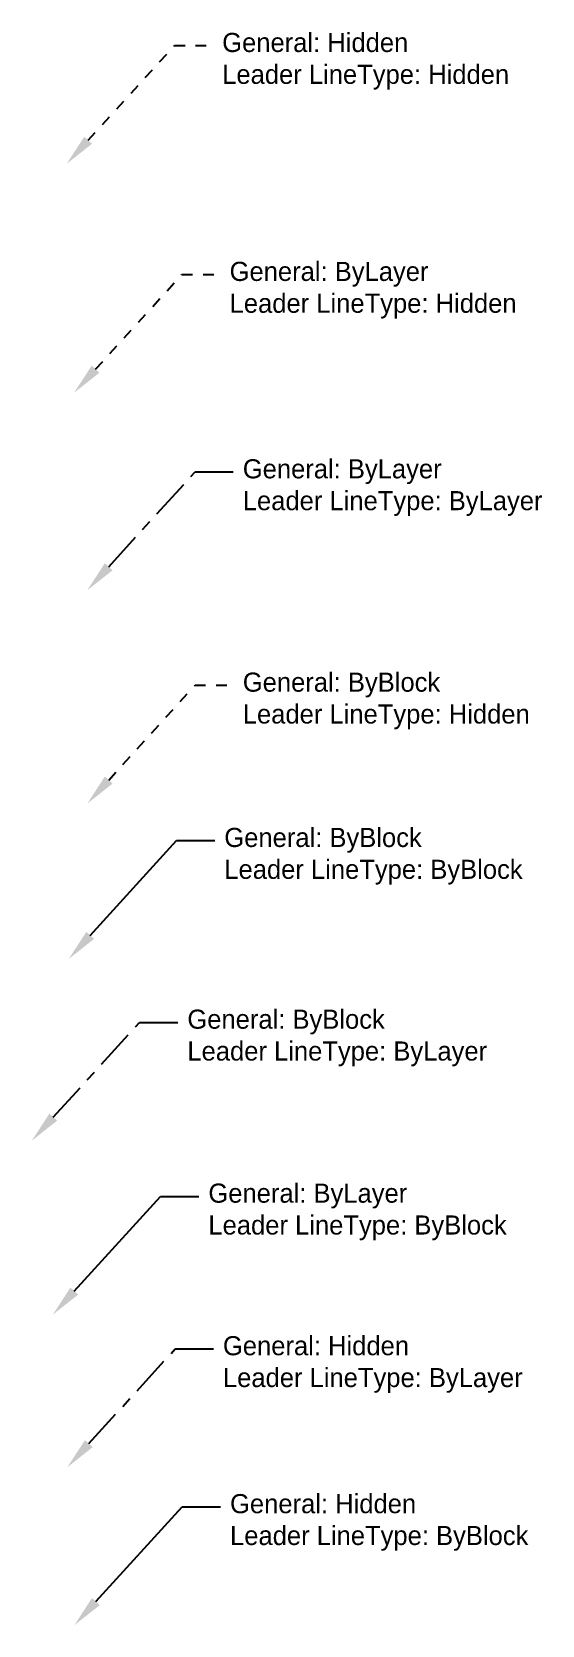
# Model space of a CAD drawing. Header units: inches. Extents: x 37.7 to 42.5, y 19.2 to 34.2.
import ezdxf
from ezdxf import colors
from ezdxf.entities.mleader import LeaderData, LeaderLine
from ezdxf.math import Vec2, Vec3

# ---------------------------------------------------------------- set-up
doc = ezdxf.new("R2010")
doc.units = ezdxf.units.IN
doc.header["$LTSCALE"] = 0.3
doc.header["$MEASUREMENT"] = 0
doc.linetypes.add('CENTER', pattern=[2, 1.25, -0.25, 0.25, -0.25])
doc.linetypes.add('HIDDEN', pattern=[0.375, 0.25, -0.125])
doc.layers.add('TestMleaderLineTypeLayer', color=7, linetype='CENTER')

msp = doc.modelspace()

# ---------------------------------------------------------------- linework, layer by layer
at = {"layer": 'TestMleaderLineTypeLayer', "linetype": 'ByBlock', "lineweight": -2}
msp.add_line((39.14, 20.305), (39.5, 20.305), dxfattribs=at)
msp.add_lwpolyline([(38.326, 19.412), (39.14, 20.305)], dxfattribs=at)
at = {"layer": 'TestMleaderLineTypeLayer', "linetype": 'HIDDEN'}
msp.add_solid([(38.363, 19.378), (38.124, 19.19), (38.289, 19.445)], dxfattribs=at)

# ---------------------------------------------------------------- texts
at = {"layer": 'TestMleaderLineTypeLayer', "linetype": 'HIDDEN', "insert": (39.59, 20.425), "char_height": 0.18, "attachment_point": 1}
msp.add_mtext('General: Hidden\\PLeader LineType: ByBlock', dxfattribs=at)

# ---------------------------------------------------------------- leaders
at = {"layer": 'TestMleaderLineTypeLayer', "linetype": 'HIDDEN'}
ml = msp.add_multileader_mtext('Standard', dxfattribs=at)
ml.set_content('General: Hidden\\PLeader LineType: Hidden', color=256)
ml.set_leader_properties(linetype='HIDDEN')
ml.build(insert=Vec2(0, 0))
ml.multileader.update_dxf_attribs({"text_right_attachment_type": 6, "dogleg_length": 0.36, "arrow_head_size": 0.3})
ctx = ml.context
ctx.base_point, ctx.char_height, ctx.arrow_head_size, ctx.landing_gap_size, ctx.plane_origin = Vec3(39.426, 34.079), 0.18, 0.3, 0.09, Vec3(38.051, 32.965)
ctx.right_attachment = 6
notes = []
notes.append((ctx, [(0, (1, 1, 0), (39.066, 34.079), (1, 0), 0.36, [(0, [(38.051, 32.965)], 0, [])])]))
ctx.mtext.insert, ctx.mtext.flow_direction = Vec3(39.516, 34.199), 5
at = {"layer": 'TestMleaderLineTypeLayer'}
ml = msp.add_multileader_mtext('Standard', dxfattribs=at)
ml.set_content('General: ByLayer\\PLeader LineType: Hidden', color=256)
ml.set_leader_properties(linetype='HIDDEN')
ml.build(insert=Vec2(0, 0))
ml.multileader.update_dxf_attribs({"text_right_attachment_type": 6, "dogleg_length": 0.36, "arrow_head_size": 0.3})
ctx = ml.context
ctx.base_point, ctx.char_height, ctx.arrow_head_size, ctx.landing_gap_size, ctx.plane_origin = Vec3(39.496, 31.921), 0.18, 0.3, 0.09, Vec3(38.121, 30.807)
ctx.right_attachment = 6
notes.append((ctx, [(0, (1, 1, 0), (39.136, 31.921), (1, 0), 0.36, [(0, [(38.121, 30.807)], 0, [])])]))
ctx.mtext.insert, ctx.mtext.flow_direction = Vec3(39.586, 32.041), 5
ml = msp.add_multileader_mtext('Standard', dxfattribs=at)
ml.set_content('General: ByLayer\\PLeader LineType: ByLayer', color=256)
ml.set_leader_properties(linetype='ByLayer')
ml.build(insert=Vec2(0, 0))
ml.multileader.update_dxf_attribs({"text_right_attachment_type": 6, "dogleg_length": 0.36, "arrow_head_size": 0.3})
ctx = ml.context
ctx.base_point, ctx.char_height, ctx.arrow_head_size, ctx.landing_gap_size, ctx.plane_origin = Vec3(39.62, 30.06), 0.18, 0.3, 0.09, Vec3(38.245, 28.945)
ctx.right_attachment = 6
notes.append((ctx, [(0, (1, 1, 0), (39.26, 30.06), (1, 0), 0.36, [(0, [(38.245, 28.945)], 0, [])])]))
ctx.mtext.insert, ctx.mtext.flow_direction = Vec3(39.71, 30.18), 5
at = {"layer": 'TestMleaderLineTypeLayer', "linetype": 'ByBlock'}
ml = msp.add_multileader_mtext('Standard', dxfattribs=at)
ml.set_content('General: ByBlock\\PLeader LineType: Hidden', color=256)
ml.set_leader_properties(linetype='HIDDEN')
ml.build(insert=Vec2(0, 0))
ml.multileader.update_dxf_attribs({"text_right_attachment_type": 6, "dogleg_length": 0.36, "arrow_head_size": 0.3})
ctx = ml.context
ctx.base_point, ctx.char_height, ctx.arrow_head_size, ctx.landing_gap_size, ctx.plane_origin = Vec3(39.62, 28.049), 0.18, 0.3, 0.09, Vec3(38.245, 26.934)
ctx.right_attachment = 6
notes.append((ctx, [(0, (1, 1, 0), (39.26, 28.049), (1, 0), 0.36, [(0, [(38.245, 26.934)], 0, [])])]))
ctx.mtext.insert, ctx.mtext.flow_direction = Vec3(39.71, 28.169), 5
ml = msp.add_multileader_mtext('Standard', dxfattribs=at)
ml.set_content('General: ByBlock\\PLeader LineType: ByBlock', color=256)
ml.set_leader_properties()
ml.build(insert=Vec2(0, 0))
ml.multileader.update_dxf_attribs({"text_right_attachment_type": 6, "dogleg_length": 0.36, "arrow_head_size": 0.3})
ctx = ml.context
ctx.base_point, ctx.char_height, ctx.arrow_head_size, ctx.landing_gap_size, ctx.plane_origin = Vec3(39.446, 26.585), 0.18, 0.3, 0.09, Vec3(38.071, 25.47)
ctx.right_attachment = 6
notes.append((ctx, [(0, (1, 1, 0), (39.086, 26.585), (1, 0), 0.36, [(0, [(38.071, 25.47)], 0, [])])]))
ctx.mtext.insert, ctx.mtext.flow_direction = Vec3(39.536, 26.705), 5
ml = msp.add_multileader_mtext('Standard', dxfattribs=at)
ml.set_content('General: ByBlock\\PLeader LineType: ByLayer', color=256)
ml.set_leader_properties(linetype='ByLayer')
ml.build(insert=Vec2(0, 0))
ml.multileader.update_dxf_attribs({"text_right_attachment_type": 6, "dogleg_length": 0.36, "arrow_head_size": 0.3})
ctx = ml.context
ctx.base_point, ctx.char_height, ctx.arrow_head_size, ctx.landing_gap_size, ctx.plane_origin = Vec3(39.098, 24.872), 0.18, 0.3, 0.09, Vec3(37.723, 23.757)
ctx.right_attachment = 6
notes.append((ctx, [(0, (1, 1, 0), (38.738, 24.872), (1, 0), 0.36, [(0, [(37.723, 23.757)], 0, [])])]))
ctx.mtext.insert, ctx.mtext.flow_direction = Vec3(39.188, 24.992), 5
at = {"layer": 'TestMleaderLineTypeLayer'}
ml = msp.add_multileader_mtext('Standard', dxfattribs=at)
ml.set_content('General: ByLayer\\PLeader LineType: ByBlock', color=256)
ml.set_leader_properties()
ml.build(insert=Vec2(0, 0))
ml.multileader.update_dxf_attribs({"text_right_attachment_type": 6, "dogleg_length": 0.36, "arrow_head_size": 0.3})
ctx = ml.context
ctx.base_point, ctx.char_height, ctx.arrow_head_size, ctx.landing_gap_size, ctx.plane_origin = Vec3(39.296, 23.232), 0.18, 0.3, 0.09, Vec3(37.921, 22.117)
ctx.right_attachment = 6
notes.append((ctx, [(0, (1, 1, 0), (38.936, 23.232), (1, 0), 0.36, [(0, [(37.921, 22.117)], 0, [])])]))
ctx.mtext.insert, ctx.mtext.flow_direction = Vec3(39.386, 23.352), 5
at = {"layer": 'TestMleaderLineTypeLayer', "linetype": 'HIDDEN'}
ml = msp.add_multileader_mtext('Standard', dxfattribs=at)
ml.set_content('General: Hidden\\PLeader LineType: ByLayer', color=256)
ml.set_leader_properties(linetype='ByLayer')
ml.build(insert=Vec2(0, 0))
ml.multileader.update_dxf_attribs({"text_right_attachment_type": 6, "dogleg_length": 0.36, "arrow_head_size": 0.3})
ctx = ml.context
ctx.base_point, ctx.char_height, ctx.arrow_head_size, ctx.landing_gap_size, ctx.plane_origin = Vec3(39.433, 21.794), 0.18, 0.3, 0.09, Vec3(38.058, 20.679)
ctx.right_attachment = 6
notes.append((ctx, [(0, (1, 1, 0), (39.073, 21.794), (1, 0), 0.36, [(0, [(38.058, 20.679)], 0, [])])]))
ctx.mtext.insert, ctx.mtext.flow_direction = Vec3(39.523, 21.914), 5
for ctx, leaders in notes:
    for number, flags, end, landing, length, lines in leaders:
        leader = LeaderData()
        leader.index, (leader.has_last_leader_line, leader.has_dogleg_vector, leader.attachment_direction) = number, flags
        leader.last_leader_point, leader.dogleg_vector, leader.dogleg_length = Vec3(end), Vec3(landing), length
        for number, points, colour, breaks in lines:
            line = LeaderLine()
            line.index, line.vertices, line.color, line.breaks = number, Vec3.list(points), colors.encode_raw_color(colour), breaks
            leader.lines.append(line)
        ctx.leaders.append(leader)

doc.saveas('drawing.dxf')
